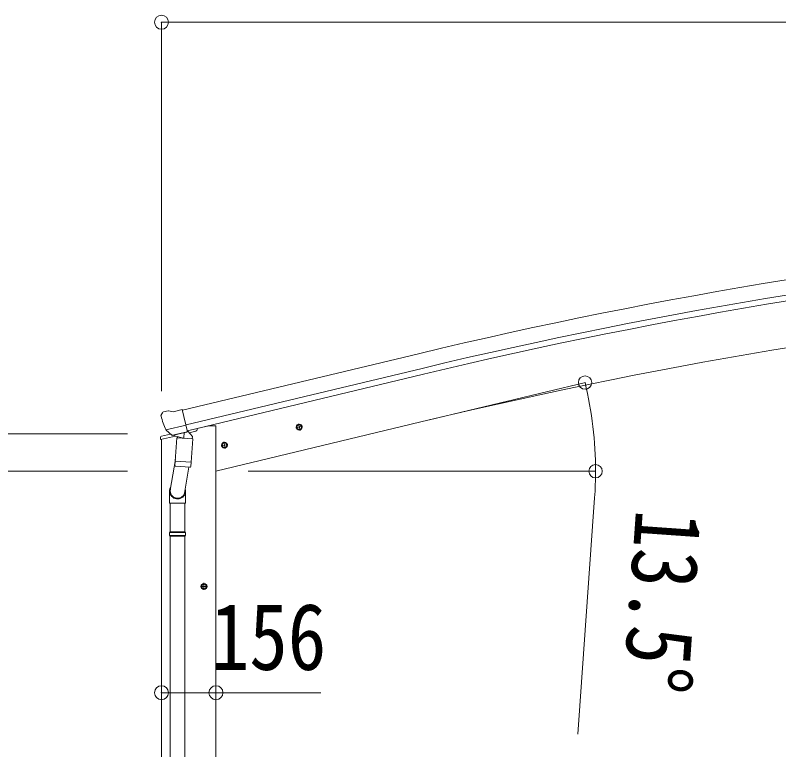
# Model space of a CAD drawing. Units: millimetres at full size, sheet at 1:40; details may follow other scales. Extents: x -11181 to 11305, y -7804 to 7716.
# Drawn here: x -8966 to -6781, y -3093 to -993 of the extents above; entities that cross this region are included whole.
import ezdxf
from ezdxf.enums import TextEntityAlignment as Align

# ---------------------------------------------------------------- set-up
doc = ezdxf.new("R2010")
doc.units = ezdxf.units.MM
doc.header["$LTSCALE"] = 40
doc.header["$PDMODE"] = 32
doc.header["$PDSIZE"] = 40
for name, color, linetype, lineweight in [('0-1_本体', 4, 'Continuous', 9), ('0-2_部品', 7, 'Continuous', 9), ('0-A_寸法', 6, 'Continuous', 9)]:
    doc.layers.add(name, color=color, linetype=linetype, lineweight=lineweight)
doc.styles.add('ＭＳ ゴシック', font='')
doc.styles.get('ＭＳ ゴシック').set_extended_font_data('MS Gothic')

msp = doc.modelspace()

# ---------------------------------------------------------------- linework, layer by layer
at = {"layer": '0-1_本体'}
for p, q in [((-8487.44, -2122.82), (-7811.75, -1960.87)), ((-8477.36, -2164.8), (-7801.69, -2002.85)), ((-8473.43, -2181.17), (-7797.77, -2019.21)), ((-8391.96, -2297.05), (-7781.15, -2150.41)), ((-8391.62, -2167.05), (-8391.62, -5047.05)), ((-8547.62, -2206.02), (-8547.62, -5047.05))]:
    msp.add_line(p, q, dxfattribs=at)
msp.add_lwpolyline([(-8391.62, -2167.05), (-8411.62, -2167.05), (-8445.47, -2175.17)], dxfattribs=at)
for centre, radius, start, end in [((-4439, -16032.12), 14469.82, 94.97901, 103.47901), ((-4439, -16032.12), 14426.65, 94.97901, 103.47901), ((-4439, -16032.12), 14409.82, 94.97901, 103.47901), ((-4421.58, -16145.23), 14392.42, 95.00113, 103.49889)]:
    msp.add_arc(centre, radius, start, end, dxfattribs=at)
at = {"layer": '0-2_部品'}
for p, q in [((-8548.89, -2138.42), (-8548.62, -2139.57)), ((-8548.89, -2138.42), (-8548.62, -2139.57)), ((-8544.68, -2129.85), (-8548.53, -2136.14)), ((-8544.68, -2129.85), (-8548.53, -2136.14)), ((-8541.58, -2127.6), (-8528.4, -2124.43)), ((-8541.58, -2127.6), (-8528.4, -2124.43)), ((-8513.84, -2127.11), (-8527.1, -2124.41)), ((-8513.84, -2127.11), (-8527.1, -2124.41)), ((-8513.84, -2127.11), (-8487.91, -2120.88)), ((-8513.84, -2127.11), (-8487.91, -2120.88)), ((-8151.1, -2180.5), (-8155.77, -2161.05)), ((-8151.1, -2180.5), (-8155.77, -2161.05)), ((-8534.84, -2178.73), (-8477.33, -2164.92)), ((-8534.84, -2178.73), (-8477.33, -2164.92)), ((-8517.99, -2193.64), (-8534.37, -2179.15)), ((-8517.99, -2193.64), (-8534.37, -2179.15)), ((-8476.21, -2184.92), (-8474.68, -2184.55)), ((-8476.21, -2184.92), (-8474.68, -2184.55)), ((-8473.13, -2182.45), (-8472.18, -2182.51)), ((-8473.13, -2182.45), (-8472.18, -2182.51)), ((-8472.18, -2182.51), (-8458.87, -2197.83)), ((-8472.18, -2182.51), (-8458.87, -2197.83)), ((-8468.19, -2187.11), (-8449.3, -2182.57)), ((-8468.19, -2187.11), (-8449.3, -2182.57)), ((-8445.47, -2174.4), (-8445.47, -2177.71)), ((-8445.47, -2174.4), (-8445.47, -2177.71)), ((-8163.16, -2173.11), (-8143.71, -2168.44)), ((-8163.16, -2173.11), (-8143.71, -2168.44)), ((-8158.6, -2165.33), (-8160.73, -2172.53)), ((-8158.6, -2165.33), (-8160.73, -2172.53)), ((-8151.3, -2163.58), (-8158.6, -2165.33)), ((-8151.3, -2163.58), (-8158.6, -2165.33)), ((-8146.13, -2169.03), (-8151.3, -2163.58)), ((-8146.13, -2169.03), (-8151.3, -2163.58)), ((-8148.27, -2176.22), (-8146.13, -2169.03)), ((-8148.27, -2176.22), (-8146.13, -2169.03)), ((-8550.02, -2206.75), (-8507.32, -2196.5)), ((-8550.02, -2206.75), (-8507.32, -2196.5)), ((-8550.02, -2199.86), (-8550.02, -2206.75)), ((-8550.02, -2199.86), (-8550.02, -2206.75)), ((-8521.52, -2190.65), (-8547.72, -2196.95)), ((-8521.52, -2190.65), (-8547.72, -2196.95)), ((-8515.28, -2194.21), (-8507.76, -2192.4)), ((-8515.28, -2194.21), (-8507.76, -2192.4)), ((-8514.44, -2194.1), (-8512.91, -2193.73)), ((-8514.44, -2194.1), (-8512.91, -2193.73)), ((-8512.91, -2193.73), (-8476.21, -2184.92)), ((-8512.91, -2193.73), (-8476.21, -2184.92)), ((-8511.07, -2193.96), (-8511.13, -2194.7)), ((-8511.07, -2193.96), (-8511.13, -2194.7)), ((-8510.37, -2195.74), (-8484.56, -2202.18)), ((-8510.37, -2195.74), (-8484.56, -2202.18)), ((-8503.45, -2201.09), (-8508.13, -2267.92)), ((-8503.45, -2201.09), (-8508.13, -2267.92)), ((-8457.77, -2204.28), (-8503.45, -2201.09)), ((-8457.77, -2204.28), (-8503.45, -2201.09)), ((-8501.68, -2197.91), (-8501.91, -2201.2)), ((-8501.68, -2197.91), (-8501.91, -2201.2)), ((-8482.16, -2186.74), (-8483.18, -2201.35)), ((-8482.16, -2186.74), (-8483.18, -2201.35)), ((-8462.44, -2271.12), (-8457.77, -2204.28)), ((-8462.44, -2271.12), (-8457.77, -2204.28)), ((-8458.87, -2197.83), (-8459.31, -2204.17)), ((-8458.87, -2197.83), (-8459.31, -2204.17)), ((-8376.98, -2224.86), (-8357.54, -2220.19)), ((-8376.98, -2224.86), (-8357.54, -2220.19)), ((-8372.43, -2217.08), (-8374.56, -2224.28)), ((-8372.43, -2217.08), (-8374.56, -2224.28)), ((-8365.13, -2215.33), (-8372.43, -2217.08)), ((-8365.13, -2215.33), (-8372.43, -2217.08)), ((-8364.93, -2232.25), (-8369.59, -2212.8)), ((-8364.93, -2232.25), (-8369.59, -2212.8)), ((-8359.96, -2220.77), (-8365.13, -2215.33)), ((-8359.96, -2220.77), (-8365.13, -2215.33)), ((-8362.09, -2227.97), (-8359.96, -2220.77)), ((-8362.09, -2227.97), (-8359.96, -2220.77)), ((-8507.79, -2263.04), (-8522.31, -2350.81)), ((-8507.79, -2263.04), (-8522.31, -2350.81)), ((-8508.99, -2280.39), (-8508.11, -2267.93)), ((-8508.99, -2280.39), (-8508.11, -2267.93)), ((-8462.44, -2271.12), (-8508.13, -2267.92)), ((-8462.44, -2271.12), (-8508.13, -2267.92)), ((-8462.45, -2271.12), (-8463.34, -2283.81)), ((-8462.45, -2271.12), (-8463.34, -2283.81)), ((-8508.59, -2281.75), (-8508.59, -2281.75)), ((-8508.59, -2281.75), (-8508.59, -2281.75)), ((-8507.14, -2282.53), (-8465.45, -2285.44)), ((-8507.14, -2282.53), (-8465.45, -2285.44)), ((-8468.96, -2285.2), (-8481.61, -2360.13)), ((-8468.96, -2285.2), (-8481.61, -2360.13)), ((-8524.46, -2387.97), (-8524.46, -2353.62)), ((-8524.46, -2387.97), (-8524.46, -2353.62)), ((-8478.46, -2353.31), (-8478.46, -2387.97)), ((-8478.46, -2353.31), (-8478.46, -2387.97)), ((-8478.46, -2387.97), (-8524.46, -2387.97)), ((-8478.46, -2387.97), (-8524.46, -2387.97)), ((-8522.46, -2387.97), (-8522.46, -2470.49)), ((-8522.46, -2387.97), (-8522.46, -2470.49)), ((-8480.46, -2387.97), (-8480.46, -2470.49)), ((-8480.46, -2387.97), (-8480.46, -2470.49)), ((-8524.46, -2472.49), (-8523.46, -2470.49)), ((-8524.46, -2472.49), (-8523.46, -2470.49)), ((-8478.46, -2472.49), (-8524.46, -2472.49)), ((-8478.46, -2472.49), (-8524.46, -2472.49)), ((-8478.46, -2480.49), (-8524.46, -2480.49)), ((-8478.46, -2480.49), (-8524.46, -2480.49)), ((-8479.46, -2470.49), (-8523.46, -2470.49)), ((-8479.46, -2470.49), (-8523.46, -2470.49)), ((-8479.46, -2482.49), (-8523.46, -2482.49)), ((-8479.46, -2482.49), (-8523.46, -2482.49)), ((-8522.46, -2482.49), (-8522.46, -3426.68)), ((-8522.46, -2482.49), (-8522.46, -3426.68)), ((-8480.46, -2482.49), (-8480.46, -3426.68)), ((-8480.46, -2482.49), (-8480.46, -3426.68)), ((-8478.46, -2472.49), (-8479.46, -2470.49)), ((-8478.46, -2472.49), (-8479.46, -2470.49)), ((-8478.46, -2480.49), (-8479.46, -2482.49)), ((-8478.46, -2480.49), (-8479.46, -2482.49)), ((-8478.46, -2472.49), (-8478.46, -2480.49)), ((-8478.46, -2472.49), (-8478.46, -2480.49)), ((-8425.96, -2619.05), (-8432.46, -2622.8)), ((-8425.96, -2619.05), (-8432.46, -2622.8)), ((-8425.96, -2636.55), (-8425.96, -2616.55)), ((-8425.96, -2636.55), (-8425.96, -2616.55)), ((-8419.46, -2622.8), (-8425.96, -2619.05)), ((-8419.46, -2622.8), (-8425.96, -2619.05)), ((-8415.96, -2626.55), (-8435.96, -2626.55)), ((-8415.96, -2626.55), (-8435.96, -2626.55)), ((-8432.46, -2622.8), (-8432.46, -2630.3)), ((-8432.46, -2622.8), (-8432.46, -2630.3)), ((-8432.46, -2630.3), (-8425.96, -2634.06)), ((-8432.46, -2630.3), (-8425.96, -2634.06))]:
    msp.add_line(p, q, dxfattribs=at)
for points in [[(-8482.48, -2186.33), (-8472.75, -2184), (-8487.91, -2120.88)], [(-8482.48, -2186.33), (-8472.75, -2184), (-8487.91, -2120.88)], [(-8535.11, -2178.15), (-8534.53, -2178.99), (-8534.37, -2179.15)], [(-8535.11, -2178.15), (-8534.53, -2178.99), (-8534.37, -2179.15)], [(-8160.73, -2172.53), (-8155.56, -2177.97), (-8148.27, -2176.22)], [(-8160.73, -2172.53), (-8155.56, -2177.97), (-8148.27, -2176.22)], [(-8482.48, -2186.33), (-8482.71, -2186.48), (-8507.48, -2192.43), (-8507.76, -2192.4)], [(-8482.48, -2186.33), (-8482.71, -2186.48), (-8507.48, -2192.43), (-8507.76, -2192.4)], [(-8374.56, -2224.28), (-8369.39, -2229.72), (-8362.09, -2227.97)], [(-8374.56, -2224.28), (-8369.39, -2229.72), (-8362.09, -2227.97)], [(-8524.46, -2472.49), (-8524.46, -2480.49), (-8523.46, -2482.49)], [(-8524.46, -2472.49), (-8524.46, -2480.49), (-8523.46, -2482.49)], [(-8425.96, -2634.06), (-8419.46, -2630.3), (-8419.46, -2622.8)], [(-8425.96, -2634.06), (-8419.46, -2630.3), (-8419.46, -2622.8)]]:
    msp.add_lwpolyline(points, dxfattribs=at)
for centre, radius in [((-8153.43, -2170.78), 8.5), ((-8153.43, -2170.78), 8.5), ((-8153.43, -2170.78), 7.7), ((-8153.43, -2170.78), 7.7), ((-8153.43, -2170.78), 6.5), ((-8153.43, -2170.78), 6.5), ((-8367.26, -2222.53), 8.5), ((-8367.26, -2222.53), 8.5), ((-8367.26, -2222.53), 7.7), ((-8367.26, -2222.53), 7.7), ((-8367.26, -2222.53), 6.5), ((-8367.26, -2222.53), 6.5), ((-8425.96, -2626.55), 8.5), ((-8425.96, -2626.55), 8.5), ((-8425.96, -2626.55), 7.7), ((-8425.96, -2626.55), 7.7), ((-8425.96, -2626.55), 6.5), ((-8425.96, -2626.55), 6.5)]:
    msp.add_circle(centre, radius, dxfattribs=at)
for centre, radius, start, end in [((-8351.81, -2092.32), 202.4, 193.5, 205.09125), ((-8351.81, -2092.32), 202.4, 193.5, 205.09125), ((-8540.41, -2132.46), 5, 103.5, 148.5), ((-8540.41, -2132.46), 5, 103.5, 148.5), ((-8527.7, -2127.35), 3, 78.5, 103.5), ((-8527.7, -2127.35), 3, 78.5, 103.5), ((-8474.8, -2184.07), 0.5, 283.5, 318.76246), ((-8474.8, -2184.07), 0.5, 283.5, 318.76246), ((-8450.47, -2177.71), 5, 283.5, 0), ((-8450.47, -2177.71), 5, 283.5, 0), ((-8547.02, -2199.86), 3, 103.5, 180), ((-8547.02, -2199.86), 3, 103.5, 180), ((-8514.56, -2193.61), 0.5, 248.23754, 283.5), ((-8514.56, -2193.61), 0.5, 248.23754, 283.5), ((-8511.57, -2193.92), 0.5, 356, 103.5), ((-8511.57, -2193.92), 0.5, 356, 103.5), ((-8510.13, -2194.77), 1, 176, 256), ((-8510.13, -2194.77), 1, 176, 256), ((-8484.2, -2201.21), 1.03, 250.03897, 351.96569), ((-8484.2, -2201.21), 1.03, 250.03897, 351.96569), ((-8481.56, -2186.83), 0.604, 100.59842, 172.20595), ((-8481.56, -2186.83), 0.604, 100.59842, 172.20595), ((-8507.05, -2280.56), 1.95, 175.04017, 217.47766), ((-8507.05, -2280.56), 1.95, 175.04017, 217.47766), ((-8507, -2280.53), 2, 217.40962, 266), ((-8507, -2280.53), 2, 217.40962, 266), ((-8465.31, -2283.45), 2, 266, 349.46843), ((-8465.31, -2283.45), 2, 266, 349.46843)]:
    msp.add_arc(centre, radius, start, end, dxfattribs=at)
for centre, major_axis, ratio, start_param, end_param in [((-8545.97, -2137.71), (-1.57, -2.57), 0.99628, 4.712389, 5.4996506), ((-8545.97, -2137.71), (-1.57, -2.57), 0.99628, 4.712389, 5.4996506), ((-8516, -2191.38), (-0.73, -2.92), 0.997631, 5.8041905, 6.6006116), ((-8516, -2191.38), (-0.73, -2.92), 0.997631, 5.8041905, 6.6006116), ((-8515.94, -2191.16), (2.63, 3.16), 0.650902, 4.0958226, 4.1686332), ((-8515.94, -2191.16), (2.63, 3.16), 0.650902, 4.0958226, 4.1686332), ((-8515.98, -2191.28), (-0.73, -2.92), 0.997631, 0.3902369, 0.4789948), ((-8515.98, -2191.28), (-0.73, -2.92), 0.997631, 0.3902369, 0.4789948), ((-8501.46, -2353.31), (23, 0), 0.996195, 2.5560258, 6.5663028), ((-8501.46, -2353.31), (23, 0), 0.996195, 2.5560258, 6.5663028), ((-8501.46, -2353.31), (21, 0), 0.996195, 2.9349147, 5.9512394), ((-8501.46, -2353.31), (21, 0), 0.996195, 2.9349147, 5.9512394)]:
    msp.add_ellipse(centre, major_axis=major_axis, ratio=ratio, start_param=start_param, end_param=end_param, dxfattribs=at)
at = {"layer": '0-A_寸法'}
for p, q in [((-8547.62, -1013.16), (-8547.62, -2067.97)), ((-1365.62, -1013.16), (-8547.62, -1013.16)), ((-7780.98, -2150.37), (-7334.45, -2043.17)), ((-9694.13, -2190.3), (-8645.04, -2190.3)), ((-9087.9, -2297.05), (-8645.04, -2297.05)), ((-8299.43, -2297.05), (-7304.4, -2297.05)), ((-7308.1, -2373.5), (-7355.74, -3049.02)), ((-8547.62, -2930.28), (-8391.62, -2930.28)), ((-8391.62, -2930.28), (-8091.62, -2930.28))]:
    msp.add_line(p, q, dxfattribs=at)
for centre in [(-7335.42, -2043.4), (-7305.4, -2297.05)]:
    msp.add_circle(centre, 19.12, dxfattribs=at)
for start, end in [(0, 13.5), (355.9652, 0)]:
    msp.add_arc((-8391.96, -2297.05), 1086.56, start, end, dxfattribs=at)
for p in [(-8547.62, -1013.16), (-8547.62, -2930.28), (-8391.62, -2930.28)]:
    msp.add_point(p, dxfattribs=at)

# ---------------------------------------------------------------- texts
at = {"layer": '0-A_寸法', "color": 7, "style": 'ＭＳ ゴシック', "width": 0.85}
msp.add_text('13.5°', height=190.6, rotation=265.965, dxfattribs=at).set_placement((-7246.42, -2400.05), align=Align.BOTTOM_LEFT)
msp.add_text('156', height=190.6, dxfattribs=at).set_placement((-8406.62, -2922.28), align=Align.BOTTOM_LEFT)

doc.saveas('drawing.dxf')
